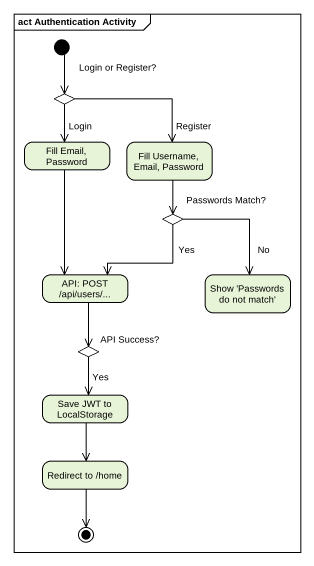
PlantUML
@startuml
mainframe act Authentication Activity
hide empty description
state "Login or Register?" as Login_or_Register <<choice>>
state "Fill Email, Password" as Fill_Email_Password
state "Fill Username, Email, Password" as Fill_Username_Email_Password
state "Passwords Match?" as Passwords_Match <<choice>>
state "API: POST /api/users/..." as API_POST_api_users
state "Show 'Passwords do not match'" as Show_Passwords_do_not_match
state "API Success?" as API_Success <<choice>>
state "Save JWT to LocalStorage" as Save_JWT_to_LocalStorage
state "Redirect to /home" as Redirect_to_home
[*] --> Login_or_Register
Login_or_Register --> Fill_Email_Password : Login
Login_or_Register -right-> Fill_Username_Email_Password : Register
Fill_Email_Password --> API_POST_api_users
Fill_Username_Email_Password --> Passwords_Match
Passwords_Match --> API_POST_api_users : Yes
Passwords_Match --> Show_Passwords_do_not_match : No
API_POST_api_users --> API_Success
API_Success --> Save_JWT_to_LocalStorage : Yes
Save_JWT_to_LocalStorage --> Redirect_to_home
Redirect_to_home --> [*]
@enduml
